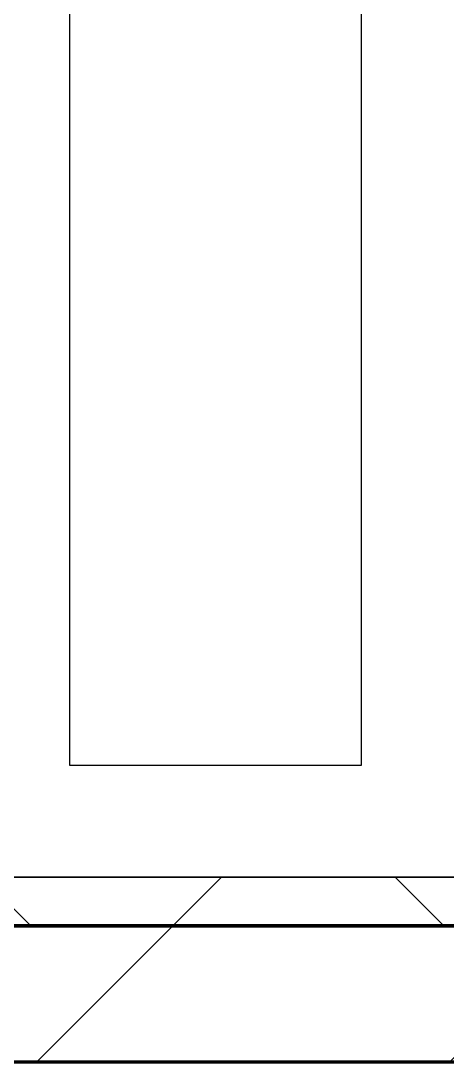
# Model space of a CAD drawing. Header units: millimetres. Extents: x -726012 to -647389, y -20772 to 18805.
# Drawn here: x -711574 to -711136, y -3461 to -2391 of the extents above; entities that cross this region are included whole.
import ezdxf
from ezdxf.xclip import XClip

# ---------------------------------------------------------------- set-up
doc = ezdxf.new("R2010")
doc.units = ezdxf.units.MM
doc.header["$XCLIPFRAME"] = 0
doc.layers.add('000 - WIPEOUT', color=250, linetype='Continuous')
doc.layers.add('A11_ALU.SOLID SHEET', color=2, linetype='Continuous')
for name, color, linetype, lineweight in [('A-GLAZ-CURT', 2, 'Continuous', 9), ('A-WALL', 5, 'Continuous', 35), ('A-WALL-FNSH', 2, 'Continuous', 35), ('A-WALL-PATT', 1, 'Continuous', 35)]:
    doc.layers.add(name, color=color, linetype=linetype, lineweight=lineweight)

# ---------------------------------------------------------------- blocks, each defined once
blk = doc.blocks.new('PPLS-PP19_Custom Tile Pattern - Custom Tile Pattern-V142-4233-01 ENLARGED MULTI-PURPOSE LEVEL - REFLECTED CEILING PLAN - SHEET 4')
at = {"layer": 'A-GLAZ-CURT'}
for p, q in [((-300, 0), (300, 0)), ((300, 0), (-300, 0)), ((196, 0), (213.3, 0)), ((213.3, 0), (196, 0)), ((230.1, 0), (300, 0)), ((-300, -50), (300, -50)), ((300, -50), (-300, -50))]:
    blk.add_line(p, q, dxfattribs=at)
for points, knots in [([(-15.2, 0), (-13.1, 0), (7.5, 0), (42.8, 0), (88.7, 0), (120.6, 0), (138.3, 0), (138.5, 0)], [-461.142613, -461.142613, -461.142613, -461.142613, -429.606584, -390.253598, -346.313304, -291.370682, -290.5735, -290.5735, -290.5735, -290.5735]), ([(136.4, 0), (121.7, 0), (86.9, 0), (51.2, 0), (31.2, 0)], [-106.750556, -106.750556, -106.750556, -106.750556, -59.610984, 0, 0, 0, 0]), ([(168.4, 0), (167.7, 0), (162.5, 0), (147, 0), (109.8, 0), (76.9, 0), (57.8, 0), (46.5, 0), (41.2, 0), (36, 0), (35.5, 0), (35.5, 0)], [-543.375029, -543.375029, -543.375029, -543.375029, -530.793311, -458.593899, -401.860199, -357.622665, -341.267687, -334.000314, -326.15566, -319.318397, -317.489778, -317.489778, -317.489778, -317.489778]), ([(36.3, 0), (37.8, 0), (48.8, 0), (64.8, 0), (95.9, 0), (124.5, 0), (132.4, 0), (134.6, 0)], [-314.598523, -314.598523, -314.598523, -314.598523, -305.899624, -287.17622, -249.500363, -194.761443, -152.241002, -152.241002, -152.241002, -152.241002]), ([(94.4, 0), (94.4, 0), (94.6, 0), (99.1, 0), (109, 0), (120.8, 0), (139.9, 0), (158.6, 0), (171.6, 0), (176.5, 0)], [-2348.345796, -2348.345796, -2348.345796, -2348.345796, -2310.419338, -2233.599744, -2052.234781, -1843.028543, -1530.39897, -1095.004608, -795.810859, -795.810859, -795.810859, -795.810859]), ([(129, 0), (129, 0), (124.4, 0), (122.4, 0), (115, 0), (108, 0), (103.1, 0)], [-35.386604, -35.386604, -35.386604, -35.386604, -31.430235, -22.807238, -15.488593, 0, 0, 0, 0]), ([(108.2, 0), (108.3, 0), (111.5, 0), (112.7, 0), (113.6, 0)], [-8823.166831, -8823.166831, -8823.166831, -8823.166831, -8814.835624, -8577.462505, -8577.462505, -8577.462505, -8577.462505]), ([(157.9, 0), (156.8, 0), (151.7, 0), (143.3, 0), (134, 0), (126.2, 0), (118.6, 0), (114.2, 0), (112.2, 0), (108.3, 0)], [-10292.955006, -10292.955006, -10292.955006, -10292.955006, -10098.273015, -9847.788484, -9677.714971, -9567.007022, -9453.21225, -9220.200448, -9012.77275, -9012.77275, -9012.77275, -9012.77275]), ([(114.4, 0), (114.2, 0), (112.9, 0), (110.7, 0), (108.5, 0)], [-8148.58938, -8148.58938, -8148.58938, -8148.58938, -8105.191388, -7891.265505, -7891.265505, -7891.265505, -7891.265505]), ([(108.7, 0), (113.7, 0), (119.8, 0), (128.6, 0), (128.9, 0)], [-55.915853, -55.915853, -55.915853, -55.915853, -39.050993, -35.895543, -35.895543, -35.895543, -35.895543]), ([(128.6, 0), (128.8, 0), (130.2, 0), (139.3, 0), (152.7, 0), (161.2, 0), (162.2, 0), (162.8, 0)], [-633.326174, -633.326174, -633.326174, -633.326174, -627.736123, -618.981161, -602.094757, -592.980799, -581.414464, -581.414464, -581.414464, -581.414464]), ([(137.1, 0), (136, 0), (133.6, 0), (129.9, 0), (129.1, 0)], [-670.405967, -670.405967, -670.405967, -670.405967, -651.020627, -640.742133, -640.742133, -640.742133, -640.742133]), ([(193.8, 0), (193.3, 0), (190.1, 0), (183.1, 0), (171, 0), (161.9, 0), (161.3, 0), (158.4, 0), (157.9, 0), (157.8, 0)], [-11665.349007, -11665.349007, -11665.349007, -11665.349007, -11565.880756, -11105.624034, -10839.086983, -10768.332124, -10666.779182, -10580.760289, -10550.278881, -10550.278881, -10550.278881, -10550.278881]), ([(176.5, 0), (174, 0), (167.6, 0), (159.3, 0), (158.3, 0), (158.3, 0)], [-153.0444, -153.0444, -153.0444, -153.0444, -143.776725, -129.632772, -123.352749, -123.352749, -123.352749, -123.352749]), ([(159.1, 0), (159.1, 0), (160.8, 0), (165.2, 0), (171.7, 0), (175.8, 0), (176.4, 0)], [-115.643202, -115.643202, -115.643202, -115.643202, -114.681583, -87.660824, -65.295536, -61.676374, -61.676374, -61.676374, -61.676374]), ([(162.8, 0), (165.4, 0), (170.9, 0), (172.6, 0), (172.6, 0)], [-111.264224, -111.264224, -111.264224, -111.264224, -56.742688, -19.085662, -19.085662, -19.085662, -19.085662]), ([(247.1, 0), (246.8, 0), (245, 0), (238.3, 0), (226.6, 0), (221.1, 0), (200.3, 0), (183, 0), (174.3, 0), (169.7, 0), (169, 0)], [-9649.085549, -9649.085549, -9649.085549, -9649.085549, -9581.591397, -9406.094246, -9221.510254, -9016.44624, -8717.832359, -8253.978395, -8152.463617, -8069.855175, -8069.855175, -8069.855175, -8069.855175]), ([(215.2, 0), (214.6, 0), (210.5, 0), (204, 0), (187.5, 0), (175.3, 0), (169.5, 0)], [-203.825446, -203.825446, -203.825446, -203.825446, -198.527383, -184.406837, -162.427601, -142.916156, -142.916156, -142.916156, -142.916156]), ([(171.5, 0), (176.5, 0), (193.2, 0), (201.7, 0), (208.8, 0), (213.9, 0), (242, 0), (266.7, 0), (281.7, 0), (291.7, 0), (296.5, 0), (297.9, 0), (298.1, 0)], [-7971.819559, -7971.819559, -7971.819559, -7971.819559, -7784.112253, -7606.717214, -7289.299508, -7042.621073, -6582.165592, -6068.460911, -5766.029927, -5566.724884, -5280.360606, -5199.253518, -5199.253518, -5199.253518, -5199.253518]), ([(176.5, 0), (179.8, 0), (187.3, 0), (208.8, 0), (219.4, 0), (230.1, 0)], [-61.583719, -61.583719, -61.583719, -61.583719, -41.623857, -24.459831, 0, 0, 0, 0]), ([(176.5, 0), (180.8, 0), (188.3, 0), (193.6, 0), (194.7, 0), (194.8, 0)], [-795.364705, -795.364705, -795.364705, -795.364705, -529.74427, -295.064701, -265.121568, -265.121568, -265.121568, -265.121568]), ([(176.6, 0), (180.7, 0), (189.4, 0), (201.1, 0), (207.5, 0), (214, 0), (215.1, 0)], [-250.678746, -250.678746, -250.678746, -250.678746, -237.955587, -223.92608, -215.862851, -208.75215, -208.75215, -208.75215, -208.75215]), ([(300, 0), (286.5, 0), (254.2, 0), (210.6, 0), (186.5, 0), (177.4, 0)], [-285.253232, -285.253232, -285.253232, -285.253232, -244.693688, -187.987675, -154.190936, -154.190936, -154.190936, -154.190936]), ([(300, 0), (288.2, 0), (262, 0), (230.4, 0), (219.9, 0), (219, 0)], [-12528.858583, -12528.858583, -12528.858583, -12528.858583, -11905.454923, -11162.864862, -10856.732305, -10856.732305, -10856.732305, -10856.732305]), ([(219.9, 0), (220.9, 0), (227.8, 0), (242.1, 0), (246.5, 0), (247, 0)], [-10670.940496, -10670.940496, -10670.940496, -10670.940496, -10511.382485, -9925.173265, -9834.877357, -9834.877357, -9834.877357, -9834.877357]), ([(284.8, 0), (284.8, 0), (285.1, 0), (287.5, 0), (293.6, 0), (297.8, 0), (300, 0)], [-4110.630118, -4110.630118, -4110.630118, -4110.630118, -4053.389046, -3959.664717, -3862.421465, -3746.95702, -3746.95702, -3746.95702, -3746.95702]), ([(297.4, 0), (295.8, 0), (291.6, 0), (285.4, 0), (284.9, 0)], [-4803.172655, -4803.172655, -4803.172655, -4803.172655, -4358.271401, -4143.037883, -4143.037883, -4143.037883, -4143.037883])]:
    blk.add_open_spline(points, degree=3, knots=knots, dxfattribs=at)
for points in [[(168.7, 0), (168.7, 0), (169.8, 0), (171.5, 0)], [(172.1, 0), (173.5, 0), (175, 0), (176.5, 0)], [(195.1, 0), (194.9, 0), (194.4, 0), (193.8, 0)]]:
    blk.add_open_spline(points, degree=3, dxfattribs=at)
blk = doc.blocks.new('PPLS-PP19_Custom Tile Pattern - Custom Tile Pattern-V143-4233-01 ENLARGED MULTI-PURPOSE LEVEL - REFLECTED CEILING PLAN - SHEET 4')
at = {"layer": 'A-GLAZ-CURT'}
for p, q in [((-300, 0), (300, 0)), ((300, 0), (-300, 0)), ((-293.1, 0), (-287, 0)), ((-287, 0), (-293.1, 0)), ((-286.9, 0), (-275.8, 0)), ((-275.8, 0), (-286.9, 0)), ((-222.3, 0), (-205, 0)), ((-205, 0), (-222.3, 0)), ((-300, -50), (300, -50)), ((300, -50), (-300, -50))]:
    blk.add_line(p, q, dxfattribs=at)
at = {"layer": 'A-GLAZ-CURT', "flags": 128}
for points in [[(-300, 0), (-291.6, 0), (-283.3, 0), (-275.2, 0), (-267.3, 0), (-259.5, 0), (-251.8, 0), (-244.2, 0), (-236.7, 0), (-229.4, 0), (-222.1, 0), (-214.8, 0), (-207.7, 0), (-200.8, 0), (-194, 0), (-187.5, 0), (-181.4, 0), (-175.6, 0), (-170.3, 0), (-165.6, 0), (-162, 0), (-159.5, 0), (-157.5, 0), (-154.5, 0), (-150.4, 0)], [(-150.6, 0), (-155.5, 0), (-160.3, 0), (-164.9, 0), (-169.6, 0), (-174.5, 0), (-179.5, 0), (-184.8, 0), (-190.4, 0), (-196.4, 0), (-202.6, 0), (-209, 0), (-215.7, 0), (-222.6, 0), (-229.7, 0), (-237, 0), (-244.4, 0), (-252, 0), (-259.7, 0), (-267.5, 0), (-275.5, 0), (-283.6, 0), (-291.7, 0), (-300, 0)], [(-125.2, 0), (-128.5, 0), (-134.2, 0), (-140, 0), (-145.5, 0), (-150.2, 0)], [(-149.4, 0), (-141.8, 0), (-132.8, 0), (-126.1, 0)]]:
    blk.add_lwpolyline(points, dxfattribs=at)
at = {"layer": 'A-GLAZ-CURT'}
for points in [[(-300, 0), (-295.9, 0), (-291.7, 0), (-287.6, 0)], [(-152.3, 0), (-151.9, 0), (-151.5, 0), (-151.1, 0)], [(-82.6, 0), (-83.8, 0), (-85, 0), (-86.2, 0)], [(-72.9, 0), (-75.3, 0), (-78.4, 0), (-81.9, 0)]]:
    blk.add_open_spline(points, degree=3, dxfattribs=at)
for points, knots in [([(-150.2, 0), (-169.4, 0), (-209.7, 0), (-262.6, 0), (-294.5, 0), (-300, 0)], [-16703.572918, -16703.572918, -16703.572918, -16703.572918, -15131.813646, -13729.592194, -13439.944408, -13439.944408, -13439.944408, -13439.944408]), ([(-286.9, 0), (-276.1, 0), (-233.2, 0), (-188.9, 0), (-158.8, 0), (-151, 0)], [-5087.185382, -5087.185382, -5087.185382, -5087.185382, -4502.809032, -2700.551212, -1996.172939, -1996.172939, -1996.172939, -1996.172939]), ([(-150.2, 0), (-150.5, 0), (-152.6, 0), (-158.7, 0), (-174, 0), (-185.6, 0), (-209.8, 0), (-232, 0), (-255.2, 0), (-262.6, 0), (-264.9, 0), (-265.4, 0)], [-2523.617513, -2523.617513, -2523.617513, -2523.617513, -2477.344047, -2237.412286, -2029.680487, -1755.085331, -1400.429864, -858.079193, -543.655514, -208.940337, 0, 0, 0, 0]), ([(-258.6, 0), (-257.9, 0), (-254.3, 0), (-241.2, 0), (-226, 0), (-213.1, 0), (-200.2, 0), (-185.8, 0), (-171.8, 0), (-158.7, 0), (-157.2, 0)], [-5722.54675, -5722.54675, -5722.54675, -5722.54675, -5657.471696, -5413.335975, -5017.494783, -4832.723979, -4666.091899, -4349.945572, -4000.813434, -3840.635403, -3840.635403, -3840.635403, -3840.635403]), ([(-150.2, 0), (-153.1, 0), (-162.8, 0), (-177.9, 0), (-199.5, 0), (-216.6, 0), (-231.3, 0), (-233.5, 0), (-234, 0)], [-2265.96508, -2265.96508, -2265.96508, -2265.96508, -2113.765672, -1763.376603, -1422.553702, -978.033455, -846.069444, -682.911962, -682.911962, -682.911962, -682.911962]), ([(-233.5, 0), (-233.4, 0), (-232.4, 0), (-230.7, 0), (-225.3, 0), (-223.6, 0)], [-455.274641, -455.274641, -455.274641, -455.274641, -440.605512, -119.536984, 0, 0, 0, 0]), ([(-223.6, 0), (-219.4, 0), (-206.2, 0), (-188.6, 0), (-169, 0), (-152.1, 0), (-136.8, 0), (-127.3, 0), (-124.2, 0), (-123.4, 0), (-123.3, 0)], [-5463.295695, -5463.295695, -5463.295695, -5463.295695, -5161.076232, -4739.070012, -4465.409639, -4149.119819, -3839.893365, -3647.167523, -3488.92562, -3439.852845, -3439.852845, -3439.852845, -3439.852845]), ([(-118.8, 0), (-121.9, 0), (-126.3, 0), (-137, 0), (-147.2, 0), (-149.8, 0), (-150.3, 0)], [-5938.474035, -5938.474035, -5938.474035, -5938.474035, -5700.061948, -5508.838257, -5298.784692, -5209.320343, -5209.320343, -5209.320343, -5209.320343]), ([(-150.2, 0), (-139.5, 0), (-124.8, 0), (-110.8, 0), (-99.5, 0), (-91.5, 0)], [-1970.530441, -1970.530441, -1970.530441, -1970.530441, -1002.059161, -460.363443, 0, 0, 0, 0]), ([(-150.2, 0), (-150, 0), (-147.7, 0), (-142.6, 0), (-127.3, 0), (-107.3, 0), (-90.4, 0), (-75.3, 0), (-68.4, 0), (-65.1, 0), (-63.6, 0)], [-4938.692784, -4938.692784, -4938.692784, -4938.692784, -4883.323924, -4440.880425, -4054.690705, -3793.097032, -3402.597032, -3144.956779, -3050.982048, -2969.237017, -2969.237017, -2969.237017, -2969.237017]), ([(-137.9, 0), (-140.6, 0), (-147.2, 0), (-147.6, 0), (-150.2, 0)], [-3187.727384, -3187.727384, -3187.727384, -3187.727384, -2919.378265, -2525.783815, -2525.783815, -2525.783815, -2525.783815]), ([(-149.7, 0), (-149.1, 0), (-146.5, 0), (-143.6, 0), (-138.6, 0)], [-3418.165509, -3418.165509, -3418.165509, -3418.165509, -3371.022232, -3227.460399, -3227.460399, -3227.460399, -3227.460399]), ([(-133.8, 0), (-135.5, 0), (-137.8, 0), (-146.3, 0), (-149, 0), (-149.6, 0)], [-2731.647847, -2731.647847, -2731.647847, -2731.647847, -2418.507304, -2308.929706, -2276.373206, -2276.373206, -2276.373206, -2276.373206]), ([(-82.3, 0), (-82.5, 0), (-96.2, 0), (-118.2, 0), (-144.2, 0), (-149.1, 0)], [-18960.690703, -18960.690703, -18960.690703, -18960.690703, -18935.241197, -17136.203329, -16733.021146, -16733.021146, -16733.021146, -16733.021146]), ([(-26.8, 0), (-27.8, 0), (-36.2, 0), (-53.5, 0), (-78.2, 0), (-110.9, 0), (-130.5, 0), (-147.7, 0), (-149.1, 0)], [-8718.362214, -8718.362214, -8718.362214, -8718.362214, -8532.293389, -8073.216054, -7508.296369, -7004.680444, -6449.282163, -6277.220794, -6277.220794, -6277.220794, -6277.220794]), ([(-148.2, 0), (-146.9, 0), (-140.1, 0), (-137.3, 0), (-133.9, 0), (-128.8, 0), (-126.5, 0)], [-6162.058746, -6162.058746, -6162.058746, -6162.058746, -6017.569127, -5560.701257, -5364.112219, -5231.017328, -5231.017328, -5231.017328, -5231.017328]), ([(-86.2, 0), (-91.4, 0), (-104.1, 0), (-122.6, 0), (-139, 0), (-146.1, 0), (-146.9, 0)], [-1681.3698, -1681.3698, -1681.3698, -1681.3698, -1374.161226, -945.742622, -741.901385, -489.130243, -489.130243, -489.130243, -489.130243]), ([(-146.7, 0), (-146.6, 0), (-145.5, 0), (-135.7, 0), (-128.3, 0), (-125.2, 0)], [-420.34245, -420.34245, -420.34245, -420.34245, -406.956646, -290.263673, 0, 0, 0, 0]), ([(-127.4, 0), (-131.6, 0), (-133.2, 0), (-134.1, 0), (-134.1, 0)], [-8540.990293, -8540.990293, -8540.990293, -8540.990293, -8266.114998, -8246.473386, -8246.473386, -8246.473386, -8246.473386]), ([(-134.1, 0), (-133.3, 0), (-130.3, 0), (-117.3, 0), (-92, 0), (-74, 0), (-62.7, 0), (-60.4, 0), (-60, 0)], [-7657.439573, -7657.439573, -7657.439573, -7657.439573, -7293.749979, -6839.55839, -6236.997189, -5713.340575, -5140.470607, -5006.787413, -5006.787413, -5006.787413, -5006.787413]), ([(-120.1, 0), (-120.1, 0), (-120.2, 0), (-121.3, 0), (-129.2, 0), (-133.8, 0)], [-2933.992132, -2933.992132, -2933.992132, -2933.992132, -2920.575025, -2840.280255, -2731.647847, -2731.647847, -2731.647847, -2731.647847]), ([(-113.4, 0), (-113.4, 0), (-114, 0), (-119.7, 0), (-125.4, 0), (-127, 0), (-127.4, 0)], [-328.499627, -328.499627, -328.499627, -328.499627, -282.672656, -98.539552, -24.539552, 0, 0, 0, 0]), ([(-126.5, 0), (-122.4, 0), (-108.7, 0), (-86.7, 0), (-63.4, 0), (-54.4, 0), (-48.5, 0), (-30.8, 0), (-18, 0), (8.6, 0), (15, 0), (22.9, 0), (31, 0), (39, 0), (48.3, 0), (52.8, 0), (53.9, 0)], [-5231.017328, -5231.017328, -5231.017328, -5231.017328, -4994.692869, -4542.524482, -4008.285538, -3689.699207, -3546.54457, -3315.260113, -2864.387349, -2439.246196, -2084.094819, -1956.422387, -1818.904206, -1645.594513, -1443.202566, -1370.028348, -1370.028348, -1370.028348, -1370.028348]), ([(-125.2, 0), (-124.9, 0), (-122, 0), (-113, 0), (-98.9, 0), (-85.3, 0), (-71.7, 0), (-65.9, 0), (-65.1, 0)], [-3362.7396, -3362.7396, -3362.7396, -3362.7396, -3342.215224, -3074.362186, -2902.289527, -2605.247022, -2322.099534, -2241.8264, -2241.8264, -2241.8264, -2241.8264]), ([(-122.1, 0), (-122, 0), (-121.7, 0), (-121.2, 0), (-120.9, 0)], [-3136.336417, -3136.336417, -3136.336417, -3136.336417, -3110.304437, -3035.164275, -3035.164275, -3035.164275, -3035.164275]), ([(-36.3, 0), (-36.4, 0), (-37.3, 0), (-45, 0), (-46.1, 0), (-60.6, 0), (-81.2, 0), (-99.5, 0), (-114, 0), (-117.3, 0), (-118.8, 0)], [-1855.773136, -1855.773136, -1855.773136, -1855.773136, -1810.870157, -1672.078046, -1405.135169, -1060.00838, -740.068933, -229.489605, -116.330425, 0, 0, 0, 0]), ([(-117.7, 0), (-117.2, 0), (-114.8, 0), (-113.4, 0), (-113.4, 0)], [-821.249067, -821.249067, -821.249067, -821.249067, -394.672656, -330.879064, -330.879064, -330.879064, -330.879064]), ([(-36.6, 0), (-36.6, 0), (-40.4, 0), (-44.3, 0), (-59, 0), (-85.2, 0), (-107.6, 0), (-116.6, 0), (-117.6, 0)], [-4069.478503, -4069.478503, -4069.478503, -4069.478503, -3858.647035, -3538.256648, -2842.901703, -2193.204658, -1433.981041, -985.49888, -985.49888, -985.49888, -985.49888]), ([(-115.8, 0), (-115, 0), (-110.4, 0), (-96.8, 0), (-71.3, 0), (-43.7, 0), (-21.3, 0), (-13.7, 0)], [-5724.064692, -5724.064692, -5724.064692, -5724.064692, -5430.283136, -5103.229623, -4799.173296, -4065.652676, -3653.658314, -3653.658314, -3653.658314, -3653.658314]), ([(-13.6, 0), (-18.2, 0), (-27.1, 0), (-40, 0), (-56.2, 0), (-75.6, 0), (-94, 0), (-112, 0), (-114.9, 0), (-115.6, 0)], [-2411.920204, -2411.920204, -2411.920204, -2411.920204, -2125.455881, -1792.521578, -1466.981642, -1208.454564, -789.402658, -501.969187, -243.577221, -243.577221, -243.577221, -243.577221]), ([(-91.5, 0), (-90.1, 0), (-84.7, 0), (-77.4, 0), (-72.7, 0), (-72.6, 0), (-72.6, 0)], [-19832.387487, -19832.387487, -19832.387487, -19832.387487, -19753.885894, -19541.04734, -19478.625389, -19471.062469, -19471.062469, -19471.062469, -19471.062469]), ([(-82.1, 0), (-82.5, 0), (-83, 0), (-83.3, 0), (-83.3, 0)], [-1501.200339, -1501.200339, -1501.200339, -1501.200339, -1424.436217, -1393.971743, -1393.971743, -1393.971743, -1393.971743]), ([(-83.3, 0), (-83.3, 0), (-82.9, 0), (-76.1, 0), (-63, 0), (-48.1, 0), (-36.5, 0), (-33.6, 0), (-29.9, 0), (-28.6, 0)], [-1393.4169, -1393.4169, -1393.4169, -1393.4169, -1353.722004, -1274.333717, -1073.56893, -651.549973, -296.515819, -83.513472, 0, 0, 0, 0]), ([(-29, 0), (-34, 0), (-43.7, 0), (-56.4, 0), (-71.7, 0), (-77.1, 0), (-81.1, 0), (-81.9, 0)], [-2680.714891, -2680.714891, -2680.714891, -2680.714891, -2413.671296, -2161.752162, -2006.592567, -1646.621388, -1510.337805, -1510.337805, -1510.337805, -1510.337805]), ([(-64, 0), (-64.1, 0), (-71.1, 0), (-77.8, 0), (-81.9, 0)], [-2171.769325, -2171.769325, -2171.769325, -2171.769325, -2007.031671, -1766.154623, -1766.154623, -1766.154623, -1766.154623]), ([(31.2, 0), (26, 0), (12, 0), (-16.9, 0), (-47.4, 0), (-65.8, 0), (-66.4, 0), (-66.4, 0)], [-4496.803627, -4496.803627, -4496.803627, -4496.803627, -4222.080604, -3745.412743, -2981.410125, -2542.574734, -2498.224237, -2498.224237, -2498.224237, -2498.224237]), ([(-66.4, 0), (-66.4, 0), (-63.6, 0), (-53.6, 0), (-34.4, 0), (-29.8, 0), (-29.2, 0)], [-2493.31794, -2493.31794, -2493.31794, -2493.31794, -2315.303971, -1809.437387, -963.711516, -666.19313, -666.19313, -666.19313, -666.19313]), ([(-63.6, 0), (-61.5, 0), (-57.4, 0), (-54.5, 0), (-45.2, 0), (-40.8, 0), (-40.5, 0), (-40.4, 0)], [-2969.237017, -2969.237017, -2969.237017, -2969.237017, -2851.217951, -2734.127174, -2474.780881, -2410.990208, -2350.645972, -2350.645972, -2350.645972, -2350.645972]), ([(-58.8, 0), (-58.4, 0), (-57.3, 0), (-54.2, 0), (-46.3, 0), (-42.6, 0), (-41.8, 0)], [-4859.52896, -4859.52896, -4859.52896, -4859.52896, -4680.891996, -4469.85053, -4321.566175, -4270.495146, -4270.495146, -4270.495146, -4270.495146])]:
    blk.add_open_spline(points, degree=3, knots=knots, dxfattribs=at)
blk = doc.blocks.new('*U885')
at = {"layer": 'A-GLAZ-CURT'}
for name, p in [('PPLS-PP19_Custom Tile Pattern - Custom Tile Pattern-V142-4233-01 ENLARGED MULTI-PURPOSE LEVEL - REFLECTED CEILING PLAN - SHEET 4', (-35400, 4270.5)), ('PPLS-PP19_Custom Tile Pattern - Custom Tile Pattern-V143-4233-01 ENLARGED MULTI-PURPOSE LEVEL - REFLECTED CEILING PLAN - SHEET 4', (-34800, 4270.5))]:
    blk.add_blockref(name, p, dxfattribs=at)
blk = doc.blocks.new('*U1258')
at = {"color": 3}
blk.add_wipeout([(-900, 4150), (900, 4150), (900, 3850), (-900, 3850)], dxfattribs=at).dxf.layer = '000 - WIPEOUT'
at = {"layer": 'A11_ALU.SOLID SHEET', "color": 0, "linetype": 'ByBlock'}
blk.add_lwpolyline([(-900, 3850), (900, 3850), (900, 4150), (-900, 4150)], close=True, dxfattribs=at)
blk = doc.blocks.new('*U1287')
blk.add_lwpolyline([(21173.4, -580), (28210, -580), (28210, -6850), (45954.2, -6850), (45954.2, 600), (82995.1, 600), (83086.5, 650), (90052, 650), (90392, 990), (103159.2, 990), (103159.2, 4990), (21173.4, 4990), (21173.4, 3485.5), (21203.4, 3485.5), (21203.4, 925.5), (21173.4, 925.5), (21173.4, -580)])
at = {"layer": 'A11_ALU.SOLID SHEET', "color": 0, "linetype": 'ByBlock', "rotation": 90}
blk.add_blockref('*U1258', (37308.5, -5835), dxfattribs=at)

msp = doc.modelspace()

# ---------------------------------------------------------------- hatches: boundary and pattern name
at = {"layer": 'A-WALL-PATT', "lineweight": 9}
h = msp.add_hatch(dxfattribs=at)
h.set_pattern_fill('FP_3', color=256, style=0, pattern_type=2)
h.set_pattern_definition([(45, (0, 0), (-212.13203, 212.13203), []), (135, (0, 0), (-212.13203, -212.13203), [])])
h.paths.add_polyline_path([(-698728.2, -3320.9), (-698728.2, -3270.9), (-701451, -3270.9), (-701339.1, -3320.9), (-699206.3, -3320.9)])
h.paths.add_polyline_path([(-703169.5, -3320.9), (-701449.4, -3320.9), (-701561.4, -3270.9), (-705051, -3270.9), (-704939.1, -3320.9), (-703306.2, -3320.9)])
h.paths.add_polyline_path([(-706586.1, -3320.9), (-705049.4, -3320.9), (-705161.4, -3270.9), (-716522.4, -3270.9), (-716522.4, -3320.9), (-706722.7, -3320.9)])
h = msp.add_hatch(dxfattribs=at)
h.set_pattern_fill('FP_4', color=256, style=0, pattern_type=2)
h.set_pattern_definition([(45, (0, 0), (-212.13203, 212.13203), [])])
h.paths.add_polyline_path([(-698678.2, -3460.9), (-698678.2, -3320.9), (-701339.1, -3320.9), (-701288.7, -3343.5), (-701285, -3341.3), (-701279.8, -3341.3), (-701273.7, -3345.9), (-701272.7, -3350.6), (-701207.4, -3379.8), (-701225.7, -3420.9), (-701449.4, -3320.9), (-704939.1, -3320.9), (-704888.7, -3343.5), (-704885, -3341.3), (-704879.8, -3341.3), (-704873.7, -3345.9), (-704872.7, -3350.6), (-704807.4, -3379.8), (-704825.7, -3420.9), (-705049.4, -3320.9), (-716522.4, -3320.9), (-716522.4, -3460.9), (-699206.3, -3460.9)])

# ---------------------------------------------------------------- linework, layer by layer
at = {"layer": 'A-WALL', "color": 7, "lineweight": 70}
for p, q in [((-716472.4, -3320.9), (-705982.4, -3320.9)), ((-705982.4, -3320.9), (-716472.4, -3320.9)), ((-705982.4, -3460.9), (-716522.4, -3460.9))]:
    msp.add_line(p, q, dxfattribs=at)
at = {"layer": 'A-WALL-FNSH', "color": 250}
msp.add_line((-716522.4, -3270.9), (-705982.4, -3270.9), dxfattribs=at)

# ---------------------------------------------------------------- block references
msp.add_blockref('*U885', (-676282.4, -7541.4))

# ---------------------------------------------------------------- next in the draw order: block references
at = {"layer": 'A11_ALU.SOLID SHEET'}
ref = msp.add_blockref('*U1287', (-744682.4, 3579), dxfattribs=at)
XClip(ref).set_block_clipping_path([(22516.8245944298, -23612.0000696909), (92487.8891097467, 7199.9972603897)])

doc.saveas('drawing.dxf')
